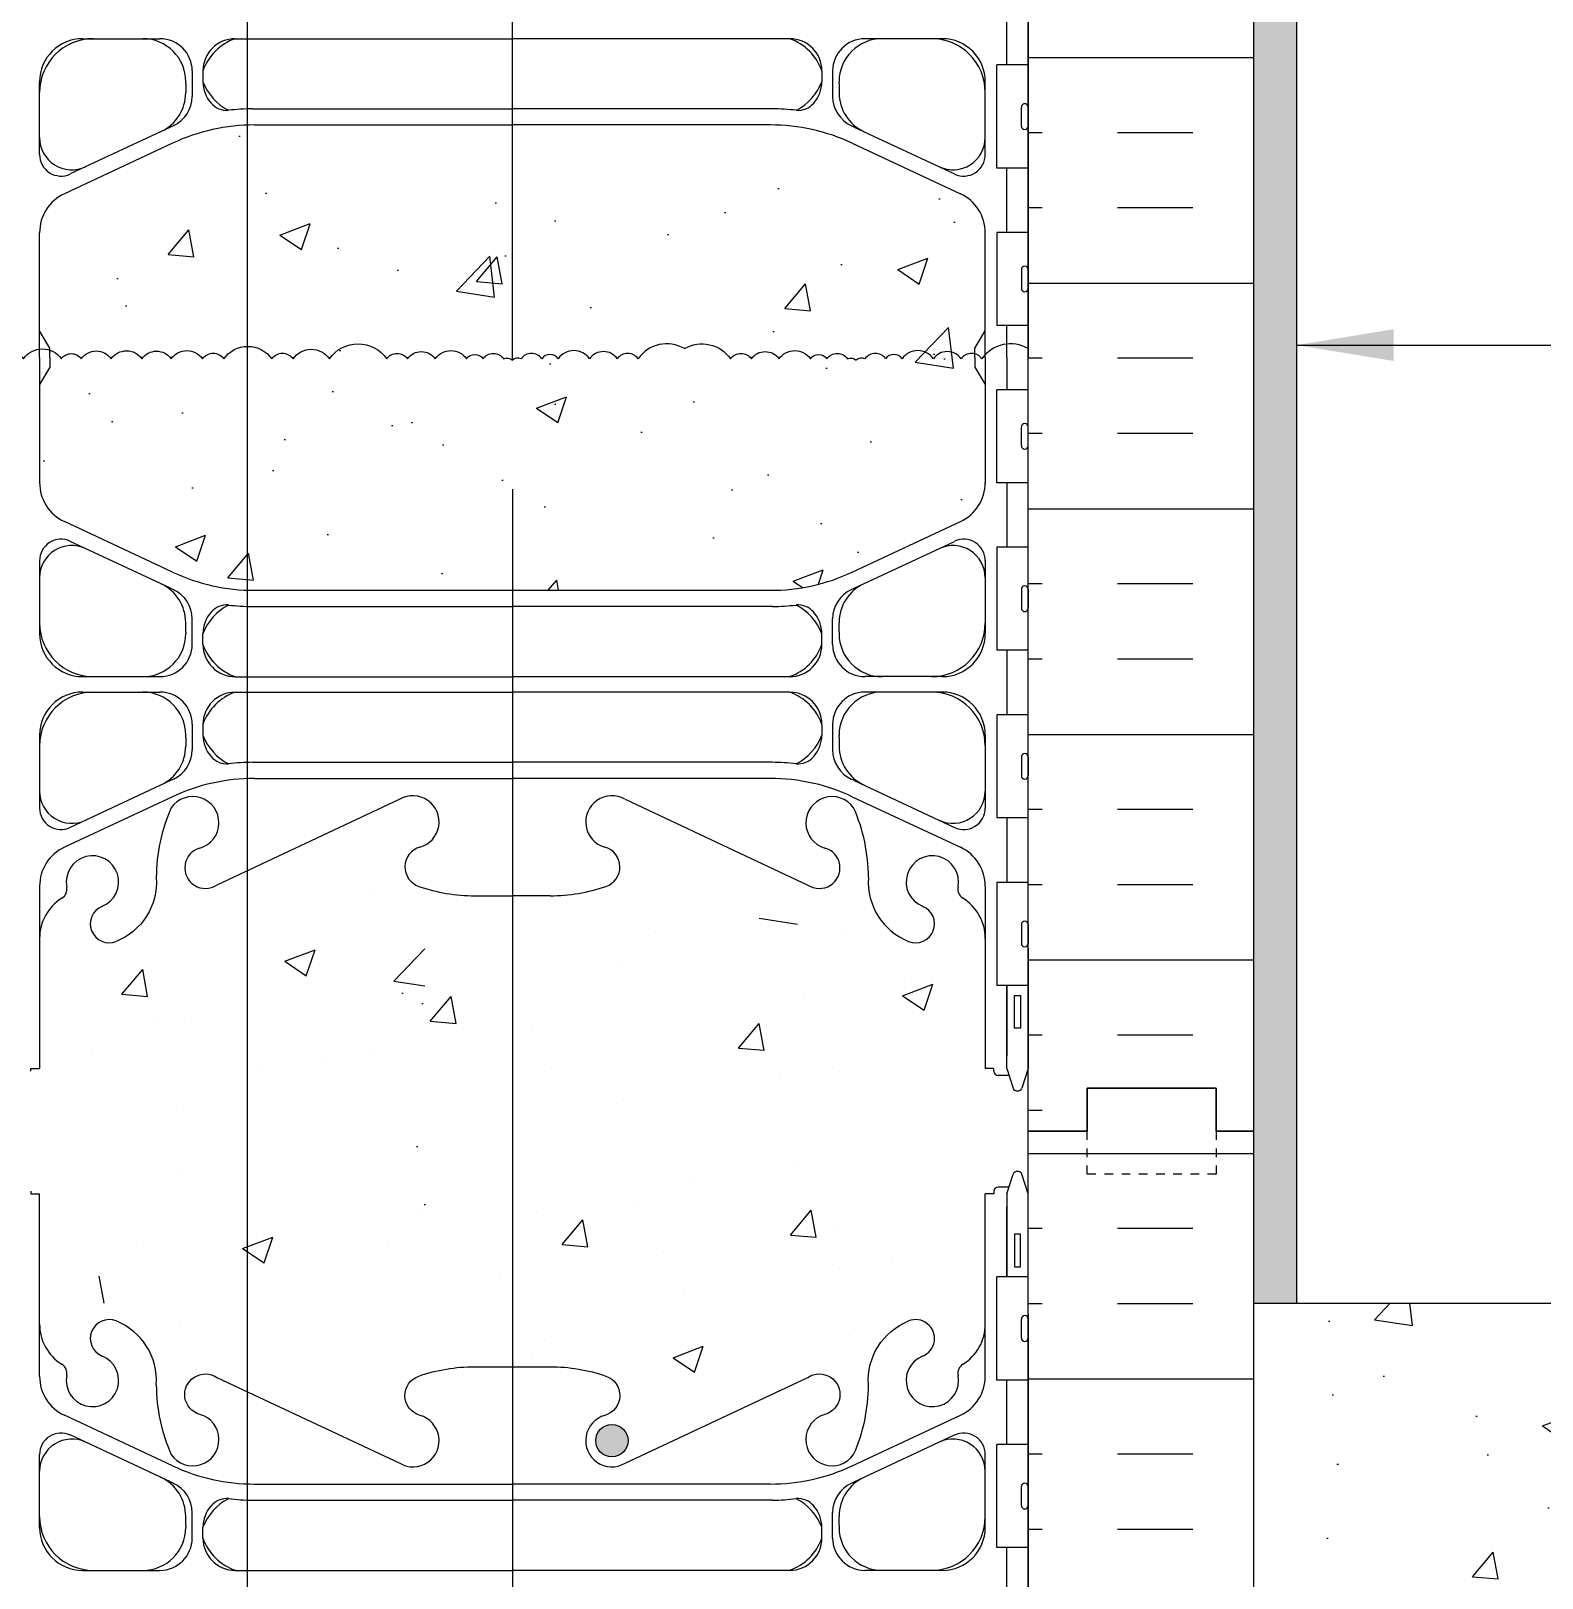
# Model space of a CAD drawing. Header units: inches. Extents: x 329.5 to 387.6, y 121.6 to 196.4.
# Drawn here: x 352.41 to 369.99, y 163.2 to 181.2 of the extents above; entities that cross this region are included whole.
import ezdxf

# ---------------------------------------------------------------- set-up
doc = ezdxf.new("R2010")
doc.units = ezdxf.units.IN
doc.header["$LTSCALE"] = 0.5
doc.header["$MEASUREMENT"] = 0
doc.linetypes.add('DASHED2', pattern=[0.375, 0.25, -0.125])
for name, color, linetype in [('HATCH', 12, 'Continuous'), ('line25', 2, 'Continuous'), ('LINE3', 3, 'Continuous'), ('LINE50', 5, 'Continuous'), ('LINE9', 9, 'Continuous'), ('TBK_LINE65', 3, 'Continuous'), ('TEXT', 4, 'Continuous'), ('Web_Edge', 9, 'Continuous')]:
    doc.layers.add(name, color=color, linetype=linetype)
doc.styles.add('DIM', font='romans.shx', dxfattribs={"width": 0.7})
doc.dimstyles.new('ext_12', dxfattribs={"dimscale": 12, "dimtxt": 0.09375, "dimasz": 0.09375, "dimexe": 0.09375, "dimexo": 0.0625, "dimgap": 0.0625, "dimtad": 1, "dimdec": 1, "dimzin": 3, "dimdsep": 46, "dimlunit": 4, "dimtxsty": 'DIM', "dimcen": 0.09, "dimdle": 0.09375, "dimclrt": 4, "dimadec": 0, "dimazin": 0, "dimtfac": 1, "dimtdec": 1, "dimtmove": 2, "dimatfit": 3, "dimfxl": 0, "dimfrac": 2, "dimtolj": 1, "dimtzin": 0, "dimarcsym": 0})

msp = doc.modelspace()

# ---------------------------------------------------------------- hatches: boundary and pattern name
at = {"layer": 'HATCH'}
h = msp.add_hatch(dxfattribs=at)
h.set_pattern_fill('AR-SAND', color=256, scale=0.25, style=0)
h.set_pattern_definition([(37.5, (231.833, 21.48066), (-0.01574834, 0.48170594), [0, -0.38, 0, -0.425, 0, -0.40625]), (7.5, (231.833, 21.48066), (0.4424442, 0.7055365), [0, -0.205, 0, -0.3425, 0, -0.13125]), (327.5, (231.5255, 21.48066), (0.7785355, 0.0014148), [0, -0.125, 0, -0.45, 0, -0.5875]), (317.5, (231.5255, 21.48066), (0.7515317, 0.2194189), [0, -0.0625, 0, -0.295, 0, -0.3375])])
h.paths.add_polyline_path([(367.136, 195.395), (366.636, 195.395), (366.636, 186.395), (366.636, 168.395), (366.636, 166.395), (367.136, 166.395)])
h = msp.add_hatch(dxfattribs=at)
h.set_pattern_fill('INSUL', color=256, scale=7, style=0)
h.set_pattern_definition([(180, (3290.1722, -228.6145), (0, 2.625), []), (180, (3290.1722, -227.7395), (0, 2.625), [0.875, -0.875]), (180, (3290.1722, -226.8645), (0, 2.625), [0.875, -0.875])])
h.paths.add_polyline_path([(366.636, 168.395), (366.198, 168.395), (366.198, 168.895), (364.698, 168.895), (364.698, 168.395), (364.011, 168.395), (364.011, 186.395), (364.698, 186.395), (364.698, 186.895), (366.198, 186.895), (366.198, 186.395), (366.636, 186.395)])
h = msp.add_hatch(dxfattribs=at)
h.set_pattern_fill('AR-CONC', color=256, scale=0.5, style=0)
h.set_pattern_definition([(50, (65.689, -18.2002), (3.5863, -0.31376), [0.375, -4.125]), (355, (65.689, -18.2002), (-0.693757, 3.76096), [0.3, -3.3]), (100.4514, (65.9877, -18.2263), (2.892547, 3.447198), [0.3187, -3.50571]), (46.1842, (65.689, -17.2), (5.336205, -0.827595), [0.5625, -6.1875]), (96.6356, (66.1335, -17.269), (4.67331, 4.87059), [0.47805, -5.258565]), (351.1842, (65.689, -17.2), (4.67331, 4.87059), [0.45, -4.95]), (21, (66.189, -17.4502), (2.984535, -2.013094), [0.375, -4.125]), (326, (66.189, -17.4502), (1.216577, 3.62575), [0.3, -3.3]), (71.4514, (66.4376, -17.618), (4.201113, 1.612652), [0.3187, -3.50571]), (37.5, (65.6889, -18.2002), (0.0607993, 1.6644693), [0, -3.26, 0, -3.35, 0, -3.3125]), (7.5, (65.6889, -18.2002), (1.315348, 1.972059), [0, -1.91, 0, -3.185, 0, -1.2625]), (327.5, (64.5739, -18.2002), (2.669112, -0.1127744), [0, -1.25, 0, -3.9, 0, -5.175]), (317.5, (64.0739, -18.2002), (2.915931, 0.500525), [0, -1.625, 0, -2.59, 0, -3.675])])
h.paths.add_polyline_path([(361.011, 174.688, 0.109869), (361.964, 174.9), (363.223, 175.489, 0.291097), (363.511, 175.942), (363.511, 177.083), (363.391, 177.283), (363.391, 177.395), (363.391, 177.507), (363.511, 177.707), (363.511, 178.848, 0.291097), (363.223, 179.301), (361.964, 179.89, 0.109869), (361.011, 180.102), (358.011, 180.102), (355.011, 180.102, 0.109869), (354.057, 179.89), (352.799, 179.301, 0.291097), (352.511, 178.848), (352.511, 177.707), (352.631, 177.507), (352.631, 177.395), (352.631, 177.283), (352.511, 177.083), (352.511, 175.942, 0.291097), (352.799, 175.489), (354.057, 174.9, 0.109869), (355.011, 174.688), (358.011, 174.688)])
h = msp.add_hatch(dxfattribs=at)
h.set_pattern_fill('AR-CONC', color=256, scale=0.5, style=0)
h.set_pattern_definition([(50, (98.339, 2.1695), (3.5863, -0.31376), [0.375, -4.125]), (355, (98.339, 2.1695), (-0.693757, 3.76096), [0.3, -3.3]), (100.4514, (98.638, 2.1433), (2.892547, 3.447198), [0.3187, -3.50571]), (46.1842, (98.339, 3.1695), (5.336205, -0.827595), [0.5625, -6.1875]), (96.6356, (98.7837, 3.1005), (4.67331, 4.87059), [0.47805, -5.258565]), (351.1842, (98.339, 3.1695), (4.67331, 4.87059), [0.45, -4.95]), (21, (98.839, 2.9195), (2.984535, -2.013094), [0.375, -4.125]), (326, (98.839, 2.9195), (1.216577, 3.62575), [0.3, -3.3]), (71.4514, (99.0877, 2.7517), (4.201113, 1.612652), [0.3187, -3.50571]), (37.5, (98.339, 2.1695), (0.0607993, 1.6644693), [0, -3.26, 0, -3.35, 0, -3.3125]), (7.5, (98.339, 2.1695), (1.315348, 1.972059), [0, -1.91, 0, -3.185, 0, -1.2625]), (327.5, (97.224, 2.1695), (2.669112, -0.1127744), [0, -1.25, 0, -3.9, 0, -5.175]), (317.5, (96.724, 2.1695), (2.91593, 0.500525), [0, -1.625, 0, -2.59, 0, -3.675])])
h.paths.add_polyline_path([(356.993, 171.025, -0.024118), (356.63, 171.043), (356.63, 166.747, -0.024118), (356.993, 166.764)])
h = msp.add_hatch(dxfattribs=at)
h.set_pattern_fill('INSUL', color=256, scale=7, style=0)
h.set_pattern_definition([(180, (3290.1722, -246.6145), (0, 2.625), []), (180, (3290.1722, -245.7395), (0, 2.625), [0.875, -0.875]), (180, (3290.1722, -244.8645), (0, 2.625), [0.875, -0.875])])
h.paths.add_polyline_path([(366.636, 150.395), (366.198, 150.395), (366.198, 150.895), (364.698, 150.895), (364.698, 150.395), (364.011, 150.395), (364.011, 168.395), (364.698, 168.395), (364.698, 168.895), (366.198, 168.895), (366.198, 168.395), (366.636, 168.395)])
h = msp.add_hatch(dxfattribs=at)
h.set_pattern_fill('AR-CONC', color=256, scale=0.5, style=0)
h.set_pattern_definition([(50, (211.8267, 21.5643), (3.5863, -0.31376), [0.375, -4.125]), (355, (211.8267, 21.5643), (-0.693757, 3.76096), [0.3, -3.3]), (100.4514, (212.1256, 21.5382), (2.892547, 3.4472), [0.3187, -3.50571]), (46.1842, (211.8267, 22.5643), (5.336205, -0.827595), [0.5625, -6.1875]), (96.6356, (212.2714, 22.4954), (4.67331, 4.87059), [0.47805, -5.25856]), (351.1842, (211.827, 22.5643), (4.67331, 4.87059), [0.45, -4.95]), (21, (212.3267, 22.3143), (2.984535, -2.013094), [0.375, -4.125]), (326, (212.3267, 22.3143), (1.216577, 3.62575), [0.3, -3.3]), (71.4514, (212.5754, 22.1466), (4.201113, 1.61265), [0.3187, -3.50571]), (37.5, (211.8267, 21.5643), (0.060799, 1.664469), [0, -3.26, 0, -3.35, 0, -3.3125]), (7.5, (211.8267, 21.5643), (1.315348, 1.972059), [0, -1.91, 0, -3.185, 0, -1.2625]), (327.5, (210.7117, 21.5643), (2.669112, -0.112774), [0, -1.25, 0, -3.9, 0, -5.175]), (317.5, (210.2117, 21.5643), (2.91593, 0.500525), [0, -1.625, 0, -2.59, 0, -3.675])])
h.paths.add_polyline_path([(386.564, 162.395), (386.564, 166.395), (366.636, 166.395), (366.636, 162.395)])
at = {"layer": 'LINE3'}
for points in [[(359.356, 164.795, 1), (358.981, 164.795, 1)], [(358.981, 164.795, 1), (359.356, 164.795, 1)]]:
    msp.add_hatch(color=256, dxfattribs=at).paths.add_polyline_path(points)

# ---------------------------------------------------------------- linework, layer by layer
at = {"layer": 'HATCH'}
for p, q in [((356.41, 171.149), (356.41, 171.149)), ((360.883, 170.874), (361.328, 170.805)), ((359.679, 170.704), (359.679, 170.704)), ((361.881, 170.759), (361.881, 170.759)), ((355.364, 170.372), (355.715, 170.506)), ((355.613, 170.204), (355.715, 170.506)), ((355.364, 170.372), (355.613, 170.204)), ((359.284, 170.384), (359.284, 170.384)), ((353.469, 169.99), (353.711, 170.277)), ((353.768, 169.964), (353.711, 170.277)), ((356.763, 170.204), (356.763, 170.204)), ((362.55, 169.971), (362.9, 170.106)), ((362.649, 170.171), (362.649, 170.171)), ((362.799, 169.803), (362.9, 170.106)), ((353.469, 169.99), (353.768, 169.964)), ((356.759, 170.064), (356.759, 170.064)), ((357.056, 169.676), (357.297, 169.964)), ((357.355, 169.65), (357.297, 169.964)), ((361.397, 170.006), (361.397, 170.006)), ((362.55, 169.971), (362.799, 169.804)), ((353.847, 169.703), (353.847, 169.703)), ((354.191, 169.712), (354.191, 169.712)), ((357.056, 169.676), (357.355, 169.65)), ((358.24, 169.591), (358.24, 169.591)), ((360.642, 169.363), (360.883, 169.65)), ((360.941, 169.336), (360.883, 169.65)), ((353.126, 169.357), (353.126, 169.357)), ((355.796, 169.244), (355.796, 169.244)), ((356.346, 169.341), (356.346, 169.341)), ((360.642, 169.363), (360.941, 169.337)), ((355.094, 169.177), (355.094, 169.177)), ((358.465, 169.131), (358.465, 169.131)), ((361.82, 169.095), (361.82, 169.095)), ((361.134, 169.018), (361.134, 169.018)), ((354.181, 168.685), (354.181, 168.685)), ((359.223, 168.72), (359.223, 168.72)), ((361.334, 168.029), (361.334, 168.029)), ((354.131, 167.878), (354.131, 167.878)), ((360.082, 167.864), (360.082, 167.864)), ((356.924, 167.448), (356.924, 167.448)), ((358.291, 167.465), (358.291, 167.465)), ((359.473, 167.551), (359.473, 167.551)), ((361.245, 167.187), (361.486, 167.475)), ((361.544, 167.161), (361.486, 167.475)), ((358.588, 167.077), (358.829, 167.365)), ((358.887, 167.051), (358.829, 167.364)), ((361.759, 167.26), (361.759, 167.26)), ((353.72, 167.065), (353.72, 167.065)), ((354.873, 167.03), (355.223, 167.164)), ((355.031, 167.199), (355.031, 167.199)), ((355.122, 166.862), (355.223, 167.164)), ((356.557, 167.05), (356.557, 167.05)), ((358.588, 167.077), (358.887, 167.051)), ((361.245, 167.187), (361.544, 167.161)), ((354.873, 167.03), (355.122, 166.862)), ((359.772, 166.991), (359.772, 166.991)), ((362.423, 166.919), (362.423, 166.919)), ((353.264, 166.395), (353.206, 166.708)), ((357.878, 166.742), (357.878, 166.742)), ((361.737, 166.843), (361.737, 166.843)), ((359.997, 166.532), (359.997, 166.532)), ((354.143, 166.153), (354.143, 166.153)), ((362.791, 166.172), (362.791, 166.172)), ((358.382, 165.973), (358.382, 165.973)), ((361.937, 166.024), (361.937, 166.024)), ((358.23, 165.801), (358.23, 165.801)), ((359.881, 165.759), (360.231, 165.894)), ((360.13, 165.592), (360.231, 165.894)), ((359.881, 165.759), (360.13, 165.592))]:
    msp.add_line(p, q, dxfattribs=at)
for points in [[(352.011, 177.382, -0.537374), (352.324, 177.382, -0.520567), (352.764, 177.382, -0.520567), (352.996, 177.382, -0.520567), (353.344, 177.382, -0.520567), (353.701, 177.382, -0.520567), (354.041, 177.382, -0.520567), (354.406, 177.382, -0.520567), (354.655, 177.382, -0.520567), (355.211, 177.382, -0.520567), (355.459, 177.382, -0.520567), (355.882, 177.382, -0.520567), (356.549, 177.382, -0.520567), (356.79, 177.382, -0.520567), (357.113, 177.382, -0.520567), (357.478, 177.382, -0.520567), (357.669, 177.382, -0.520567), (357.909, 177.382, -0.273733), (358.011, 177.365)], [(360.011, 177.5, 0.39033), (359.472, 177.382, 0.520567), (359.231, 177.382, 0.520567), (358.908, 177.382, 0.520567), (358.543, 177.382, 0.520567), (358.352, 177.382, 0.520567), (358.112, 177.382, 0.273733), (358.011, 177.365)], [(360.011, 177.5, -0.39033), (360.549, 177.382, -0.520567), (360.79, 177.382, -0.520567), (361.113, 177.382, -0.520567), (361.478, 177.382, -0.520567), (361.669, 177.382, -0.520567), (361.909, 177.382, -0.273733), (362.011, 177.365)], [(364.011, 177.5, 0.39033), (363.472, 177.382, 0.520567), (363.231, 177.382, 0.520567), (362.908, 177.382, 0.520567), (362.543, 177.382, 0.520567), (362.352, 177.382, 0.520567), (362.112, 177.382, 0.273733), (362.011, 177.365)]]:
    msp.add_lwpolyline(points, format="xyb", dxfattribs=at)
at = {"layer": 'line25'}
for p, q in [((364.011, 168.395), (364.011, 186.395)), ((364.011, 180.8), (363.646, 180.8)), ((363.646, 179.6), (363.646, 180.8)), ((363.931, 180.09), (363.931, 180.31)), ((363.971, 180.35), (363.971, 180.35)), ((364.011, 180.09), (364.011, 180.31)), ((364.011, 180.255), (364.011, 180.255)), ((363.971, 180.05), (363.971, 180.05)), ((364.011, 180.145), (364.011, 180.145)), ((364.011, 179.6), (363.646, 179.6)), ((364.011, 178.85), (363.646, 178.85)), ((363.646, 178.85), (363.646, 177.77)), ((363.931, 178.42), (363.931, 178.2)), ((363.971, 178.46), (363.971, 178.46)), ((364.011, 178.42), (364.011, 178.2)), ((364.011, 178.365), (364.011, 178.365)), ((364.011, 178.255), (364.011, 178.255)), ((363.971, 178.16), (363.971, 178.16)), ((364.011, 177.77), (363.646, 177.77)), ((364.011, 177.02), (363.646, 177.02)), ((363.646, 175.94), (363.646, 177.02)), ((363.931, 176.37), (363.931, 176.59)), ((363.971, 176.63), (363.971, 176.63)), ((364.011, 176.37), (364.011, 176.59)), ((364.011, 176.535), (364.011, 176.535)), ((364.011, 176.425), (364.011, 176.425)), ((363.971, 176.33), (363.971, 176.33)), ((364.011, 175.94), (363.646, 175.94)), ((364.011, 175.19), (363.646, 175.19)), ((363.646, 175.19), (363.646, 173.99)), ((363.931, 174.7), (363.931, 174.48)), ((363.971, 174.74), (363.971, 174.74)), ((364.011, 174.7), (364.011, 174.48)), ((364.011, 174.645), (364.011, 174.645)), ((363.971, 174.44), (363.971, 174.44)), ((364.011, 174.535), (364.011, 174.535)), ((364.011, 173.99), (363.646, 173.99)), ((364.011, 173.24), (363.646, 173.24)), ((363.646, 173.24), (363.646, 172.04)), ((363.931, 172.75), (363.931, 172.53)), ((364.011, 172.75), (364.011, 172.53)), ((364.011, 172.695), (364.011, 172.695)), ((363.971, 172.49), (363.971, 172.49)), ((364.011, 172.585), (364.011, 172.585)), ((364.011, 172.04), (363.646, 172.04)), ((364.011, 171.29), (363.646, 171.29)), ((363.646, 171.29), (363.646, 170.09)), ((363.971, 170.84), (363.971, 170.84)), ((363.931, 170.8), (363.931, 170.58)), ((364.011, 170.8), (364.011, 170.58)), ((364.011, 170.745), (364.011, 170.745)), ((363.971, 170.54), (363.971, 170.54)), ((364.011, 170.635), (364.011, 170.635)), ((364.011, 170.09), (363.646, 170.09)), ((364.011, 150.395), (364.011, 168.395)), ((364.011, 166.7), (363.646, 166.7)), ((363.646, 165.5), (363.646, 166.7)), ((363.931, 165.99), (363.931, 166.21)), ((363.971, 166.25), (363.971, 166.25)), ((364.011, 165.99), (364.011, 166.21)), ((364.011, 166.155), (364.011, 166.155)), ((364.011, 166.045), (364.011, 166.045)), ((363.971, 165.95), (363.971, 165.95)), ((364.011, 165.5), (363.646, 165.5)), ((364.011, 164.75), (363.646, 164.75)), ((363.646, 163.55), (363.646, 164.75)), ((363.931, 164.04), (363.931, 164.26)), ((363.971, 164.3), (363.971, 164.3)), ((364.011, 164.04), (364.011, 164.26)), ((364.011, 164.205), (364.011, 164.205)), ((363.971, 164), (363.971, 164)), ((364.011, 164.095), (364.011, 164.095)), ((364.011, 163.55), (363.646, 163.55))]:
    msp.add_line(p, q, dxfattribs=at)
for centre, start, end in [((363.971, 180.31), 90, 180), ((363.971, 180.31), 0, 90), ((363.971, 180.09), 180, 270), ((363.971, 180.09), 270, 0), ((363.971, 178.42), 90, 180), ((363.971, 178.42), 360, 90), ((363.971, 178.2), 180, 270), ((363.971, 178.2), 270, 0), ((363.971, 176.59), 90, 180), ((363.971, 176.59), 0, 90), ((363.971, 176.37), 180, 270), ((363.971, 176.37), 270, 0), ((363.971, 174.7), 90, 180), ((363.971, 174.7), 360, 90), ((363.971, 174.48), 180, 270), ((363.971, 174.48), 270, 0), ((363.971, 172.75), 90, 180), ((363.971, 172.75), 360, 90), ((363.971, 172.53), 180, 270), ((363.971, 172.53), 270, 0), ((363.971, 170.8), 90, 180), ((363.971, 170.8), 360, 90), ((363.971, 170.58), 180, 270), ((363.971, 170.58), 270, 0), ((363.971, 166.21), 90, 180), ((363.971, 166.21), 0, 90), ((363.971, 165.99), 180, 270), ((363.971, 165.99), 270, 0), ((363.971, 164.26), 90, 180), ((363.971, 164.26), 0, 90), ((363.971, 164.04), 180, 270), ((363.971, 164.04), 270, 0)]:
    msp.add_arc(centre, 0.04, start, end, dxfattribs=at)
at = {"layer": 'LINE3'}
msp.add_circle((359.168, 164.795), 0.188, dxfattribs=at)
msp.add_circle((359.168, 164.795), 0.188, dxfattribs=at)
at = {"layer": 'LINE50'}
for p, q in [((366.636, 168.395), (366.636, 186.395)), ((366.636, 150.395), (366.636, 168.395)), ((366.636, 166.395), (386.564, 166.395))]:
    msp.add_line(p, q, dxfattribs=at)
for points in [[(366.636, 168.395), (366.198, 168.395), (366.198, 168.895), (364.698, 168.895), (364.698, 168.395), (364.011, 168.395)], [(364.011, 168.395), (364.698, 168.395), (364.698, 168.895), (366.198, 168.895), (366.198, 168.395), (366.636, 168.395)]]:
    msp.add_lwpolyline(points, dxfattribs=at)
at = {"layer": 'LINE9'}
msp.add_line((367.136, 166.395), (367.136, 195.395), dxfattribs=at)
at = {"layer": 'LINE9', "linetype": 'DASHED2', "ltscale": 0.15}
msp.add_lwpolyline([(366.198, 168.395), (366.198, 168.395), (366.198, 167.895), (364.698, 167.895), (364.698, 168.395), (364.698, 168.395)], dxfattribs=at)
msp.add_lwpolyline([(366.198, 168.395), (366.198, 168.395), (366.198, 167.895), (364.698, 167.895), (364.698, 168.395), (364.698, 168.395)], dxfattribs=at)
at = {"layer": 'TBK_LINE65'}
for p, q in [((354.928, 155.866), (354.928, 195.395)), ((358.011, 177.365), (358.011, 194.52)), ((358.011, 175.865), (358.011, 144.507))]:
    msp.add_line(p, q, dxfattribs=at)
at = {"layer": 'Web_Edge'}
for p, q in [((353.011, 181.106), (353.911, 181.106)), ((354.786, 181.106), (358.011, 181.106)), ((361.236, 181.106), (358.011, 181.106)), ((363.011, 181.106), (362.111, 181.106)), ((354.286, 180.731), (354.286, 180.434)), ((354.411, 180.731), (354.411, 180.618)), ((354.411, 180.731), (354.411, 180.606)), ((361.611, 180.731), (361.611, 180.606)), ((361.611, 180.731), (361.611, 180.618)), ((361.736, 180.731), (361.736, 180.434)), ((352.511, 179.758), (352.511, 180.606)), ((354.211, 180.583), (354.211, 180.606)), ((354.211, 180.583), (354.211, 180.479)), ((361.811, 180.583), (361.811, 180.606)), ((361.811, 180.583), (361.811, 180.479)), ((363.511, 179.758), (363.511, 180.606)), ((354.987, 180.29), (358.011, 180.29)), ((361.034, 180.29), (358.011, 180.29)), ((354.034, 180.078), (352.867, 179.532)), ((355.011, 180.102), (358.011, 180.102)), ((361.011, 180.102), (358.011, 180.102)), ((361.987, 180.078), (363.155, 179.532)), ((354.057, 179.89), (352.799, 179.301)), ((361.964, 179.89), (363.223, 179.301)), ((352.511, 177.395), (352.511, 178.848)), ((363.511, 177.395), (363.511, 178.848)), ((352.631, 177.507), (352.511, 177.707)), ((352.631, 177.507), (352.511, 177.707)), ((363.391, 177.507), (363.511, 177.707)), ((363.391, 177.507), (363.511, 177.707)), ((352.631, 177.395), (352.631, 177.507)), ((352.631, 177.395), (352.631, 177.507)), ((363.391, 177.395), (363.391, 177.507)), ((363.391, 177.395), (363.391, 177.507)), ((352.511, 177.395), (352.511, 175.942)), ((352.631, 177.395), (352.631, 177.283)), ((352.631, 177.395), (352.631, 177.283)), ((363.391, 177.395), (363.391, 177.283)), ((363.391, 177.395), (363.391, 177.283)), ((363.511, 177.395), (363.511, 175.942)), ((352.631, 177.283), (352.511, 177.083)), ((352.631, 177.283), (352.511, 177.083)), ((363.391, 177.283), (363.511, 177.083)), ((363.391, 177.283), (363.511, 177.083)), ((354.057, 174.9), (352.799, 175.489)), ((361.964, 174.9), (363.223, 175.489)), ((354.034, 174.712), (352.867, 175.258)), ((361.987, 174.712), (363.155, 175.258)), ((352.511, 175.032), (352.511, 174.184)), ((363.511, 175.032), (363.511, 174.184)), ((354.987, 174.5), (358.011, 174.5)), ((361.035, 174.5), (358.011, 174.5)), ((354.211, 174.207), (354.211, 174.311)), ((354.286, 174.059), (354.286, 174.356)), ((361.736, 174.059), (361.736, 174.356)), ((361.811, 174.207), (361.811, 174.311)), ((354.211, 174.207), (354.211, 174.184)), ((354.411, 174.058), (354.411, 174.184)), ((361.611, 174.058), (361.611, 174.184)), ((361.811, 174.207), (361.811, 174.184)), ((353.011, 173.684), (353.911, 173.684)), ((354.786, 173.683), (358.011, 173.683)), ((361.236, 173.683), (358.011, 173.683)), ((363.011, 173.684), (362.111, 173.684)), ((353.011, 173.504), (353.911, 173.504)), ((354.786, 173.503), (358.011, 173.503)), ((361.236, 173.503), (358.011, 173.503)), ((363.011, 173.504), (362.111, 173.504)), ((352.511, 173.004), (352.511, 172.155)), ((354.211, 172.98), (354.211, 173.004)), ((354.211, 172.98), (354.211, 172.876)), ((354.286, 173.129), (354.286, 172.832)), ((354.411, 173.128), (354.411, 173.003)), ((354.411, 173.128), (354.411, 173.015)), ((361.611, 173.128), (361.611, 173.015)), ((361.611, 173.128), (361.611, 173.003)), ((361.736, 173.129), (361.736, 172.832)), ((361.811, 172.98), (361.811, 173.004)), ((361.811, 172.98), (361.811, 172.876)), ((363.511, 173.004), (363.511, 172.155)), ((354.987, 172.687), (358.011, 172.687)), ((361.034, 172.687), (358.011, 172.687)), ((354.033, 172.475), (352.867, 171.929)), ((355.011, 172.499), (358.011, 172.499)), ((361.011, 172.499), (358.011, 172.499)), ((361.988, 172.475), (363.155, 171.929)), ((354.057, 172.287), (352.799, 171.699)), ((361.964, 172.287), (363.223, 171.699)), ((356.7, 172.259), (354.573, 171.259)), ((359.321, 172.259), (361.448, 171.259)), ((352.511, 171.246), (352.511, 169.124)), ((363.511, 171.246), (363.511, 169.124)), ((357.571, 171.135), (358.011, 171.135)), ((358.45, 171.135), (358.011, 171.135)), ((363.761, 169.124), (363.761, 170.09)), ((352.411, 169.124), (352.511, 169.124)), ((352.411, 169.094), (352.411, 169.124)), ((352.411, 169.094), (352.411, 169.094)), ((363.611, 169.124), (363.511, 169.124)), ((363.611, 169.094), (363.611, 169.124)), ((363.611, 169.094), (363.611, 169.094)), ((363.787, 169.044), (363.661, 169.044)), ((363.761, 169.124), (363.836, 168.894)), ((364.011, 169.124), (363.936, 168.894)), ((363.761, 167.666), (363.836, 167.896)), ((364.011, 167.666), (363.936, 167.896)), ((352.411, 167.696), (352.411, 167.666)), ((352.411, 167.696), (352.411, 167.696)), ((352.411, 167.666), (352.511, 167.666)), ((352.511, 165.544), (352.511, 167.666)), ((363.511, 165.544), (363.511, 167.666)), ((363.611, 167.666), (363.511, 167.666)), ((363.611, 167.696), (363.611, 167.696)), ((363.611, 167.696), (363.611, 167.666)), ((363.787, 167.746), (363.661, 167.746)), ((363.761, 167.666), (363.761, 166.7)), ((354.057, 164.503), (352.799, 165.091)), ((361.964, 164.503), (363.223, 165.091)), ((354.033, 164.315), (352.867, 164.861)), ((361.988, 164.315), (363.155, 164.861)), ((352.511, 163.786), (352.511, 164.634)), ((363.511, 163.786), (363.511, 164.634)), ((355.011, 164.29), (358.011, 164.29)), ((361.011, 164.29), (358.011, 164.29)), ((354.987, 164.103), (358.011, 164.103)), ((361.035, 164.103), (358.011, 164.103)), ((354.211, 163.81), (354.211, 163.914)), ((354.211, 163.81), (354.211, 163.786)), ((354.286, 163.661), (354.286, 163.958)), ((361.736, 163.661), (361.736, 163.958)), ((361.811, 163.81), (361.811, 163.914)), ((361.811, 163.81), (361.811, 163.786)), ((354.411, 163.661), (354.411, 163.787)), ((361.611, 163.661), (361.611, 163.787)), ((353.011, 163.286), (353.911, 163.286)), ((354.786, 163.286), (358.011, 163.286)), ((361.236, 163.286), (358.011, 163.286)), ((363.011, 163.286), (362.111, 163.286))]:
    msp.add_line(p, q, dxfattribs=at)
for points in [[(364.011, 184.266), (364.011, 177.395)], [(363.761, 180.8), (363.761, 181.55)], [(363.761, 178.85), (363.761, 179.6)], [(363.761, 177.395), (363.761, 177.77)], [(363.761, 177.395), (363.761, 177.02)], [(364.011, 170.524), (364.011, 177.395)], [(363.761, 175.94), (363.761, 175.19)], [(355.011, 174.688), (358.011, 174.688), (361.011, 174.688)], [(363.761, 173.99), (363.761, 173.24)], [(363.761, 172.04), (363.761, 171.29)], [(364.011, 170.524), (364.011, 169.124)], [(363.761, 170.09), (363.761, 169.274)], [(364.011, 166.266), (364.011, 167.666)], [(363.761, 166.7), (363.761, 167.516)], [(364.011, 166.266), (364.011, 159.395)], [(363.761, 164.75), (363.761, 165.5)], [(363.761, 162.8), (363.761, 163.55)]]:
    msp.add_lwpolyline(points, dxfattribs=at)
for points in [[(353.869, 171.345, -0.325312), (353.402, 170.603)], [(362.152, 171.345, 0.325312), (362.619, 170.603)], [(353.869, 165.445, 0.325312), (353.402, 166.187)], [(362.152, 165.445, -0.325312), (362.619, 166.187)], [(353.869, 165.445, 0.10488), (354.041, 164.633, 1.422913), (354.375, 165.1, -1.171105), (354.573, 165.531), (356.7, 164.531, 1.133028), (356.936, 165.089, -0.735593), (356.923, 165.547, -0.082755), (357.571, 165.655), (358.011, 165.655), (358.45, 165.655, -0.082755), (359.098, 165.547, -0.735593), (359.086, 165.089, 1.133028), (359.321, 164.531), (361.448, 165.531, -1.171105), (361.646, 165.1, 1.422913), (361.98, 164.633, 0.10488), (362.152, 165.445)]]:
    msp.add_lwpolyline(points, format="xyb", dxfattribs=at)
for points in [[(363.851, 169.974), (363.921, 169.974), (363.921, 169.594), (363.851, 169.594)], [(363.851, 166.816), (363.921, 166.816), (363.921, 167.196), (363.851, 167.196)]]:
    msp.add_lwpolyline(points, close=True, dxfattribs=at)
for centre, radius, start, end in [((353.136, 180.481), 0.625, 90, 180), ((353.011, 180.606), 0.5, 90, 180), ((353.711, 180.606), 0.5, 0, 90), ((353.911, 180.731), 0.375, 360, 90), ((354.992, 180.525), 0.617, 109.6458, 160.4318), ((354.786, 180.731), 0.375, 90, 180), ((361.236, 180.731), 0.375, 360, 90), ((361.029, 180.525), 0.617, 19.5682, 70.3542), ((362.111, 180.731), 0.375, 90, 180), ((362.311, 180.606), 0.5, 90, 180), ((362.886, 180.481), 0.625, 360, 90), ((363.011, 180.606), 0.5, 0, 90), ((354.994, 180.828), 0.624, 200.9119, 242.8949), ((354.787, 180.606), 0.376, 180.0491, 221.6135), ((361.027, 180.828), 0.624, 297.1051, 339.0881), ((361.234, 180.606), 0.376, 318.3865, 359.9509), ((353.711, 180.479), 0.5, 295.0796, 360), ((353.909, 180.435), 0.376, 295.187, 359.9509), ((362.112, 180.435), 0.376, 180.0491, 244.813), ((362.311, 180.479), 0.5, 180, 244.9204), ((354.692, 180.522), 0.25, 221.6135, 273.8988), ((354.987, 178.04), 2.25, 90, 97.097), ((361.034, 178.04), 2.25, 82.903, 90), ((361.329, 180.522), 0.25, 266.1012, 318.3865), ((354.987, 178.04), 2.25, 114.0752, 115.0796), ((355.011, 177.852), 2.25, 90, 115.0796), ((361.011, 177.852), 2.25, 64.9204, 90), ((361.034, 178.04), 2.25, 64.9204, 65.9248), ((352.886, 179.955), 0.375, 180, 295.0796), ((363.136, 179.955), 0.375, 244.9204, 360), ((352.761, 179.758), 0.25, 180, 295.0796), ((363.261, 179.758), 0.25, 244.9204, 0), ((353.011, 178.848), 0.5, 115.0796, 180), ((363.011, 178.848), 0.5, 0, 64.9204), ((353.011, 175.942), 0.5, 180, 244.9204), ((363.011, 175.942), 0.5, 295.0796, 360), ((352.761, 175.032), 0.25, 64.9204, 180), ((352.886, 174.835), 0.375, 64.9204, 180), ((363.136, 174.835), 0.375, 0, 115.0796), ((363.261, 175.032), 0.25, 360, 115.0796), ((355.011, 176.938), 2.25, 244.9204, 270), ((361.011, 176.938), 2.25, 270, 295.0796), ((353.711, 174.311), 0.5, 0, 64.9204), ((354.987, 176.75), 2.25, 244.9204, 245.9248), ((353.909, 174.355), 0.376, 0.0491, 64.813), ((362.112, 174.355), 0.376, 115.187, 179.9509), ((362.311, 174.311), 0.5, 115.0796, 180), ((361.034, 176.75), 2.25, 294.0752, 295.0796), ((354.994, 173.961), 0.624, 117.0966, 159.0881), ((354.787, 174.184), 0.376, 138.3704, 179.9486), ((354.692, 174.268), 0.25, 86.1209, 138.3704), ((354.987, 176.75), 2.25, 262.9228, 270), ((361.035, 176.75), 2.25, 270, 277.0772), ((361.329, 174.268), 0.25, 41.6296, 93.8791), ((361.027, 173.961), 0.624, 20.9119, 62.9034), ((361.234, 174.184), 0.376, 0.0514, 41.6296), ((353.136, 174.309), 0.625, 180, 270), ((362.886, 174.309), 0.625, 270, 0), ((353.011, 174.184), 0.5, 180, 270), ((353.711, 174.184), 0.5, 270, 0), ((362.311, 174.184), 0.5, 180, 270), ((363.011, 174.184), 0.5, 270, 360), ((353.911, 174.059), 0.375, 270, 0), ((354.786, 174.058), 0.375, 180, 270), ((354.992, 174.265), 0.617, 199.5682, 250.4318), ((361.029, 174.265), 0.617, 289.5682, 340.4318), ((361.236, 174.058), 0.375, 270, 0), ((362.111, 174.059), 0.375, 180, 270), ((353.011, 173.004), 0.5, 90, 180), ((353.136, 172.879), 0.625, 90, 180), ((353.711, 173.004), 0.5, 0, 90), ((353.911, 173.129), 0.375, 360, 90), ((354.786, 173.128), 0.375, 90, 180), ((354.992, 172.922), 0.617, 109.6458, 160.4318), ((361.029, 172.922), 0.617, 19.5682, 70.3542), ((361.236, 173.128), 0.375, 360, 90), ((362.111, 173.129), 0.375, 90, 180), ((362.311, 173.004), 0.5, 90, 180), ((362.886, 172.879), 0.625, 360, 90), ((363.011, 173.004), 0.5, 360, 90), ((354.787, 173.003), 0.376, 180.0491, 221.6135), ((354.994, 173.225), 0.624, 200.9119, 242.8949), ((361.027, 173.225), 0.624, 297.1051, 339.0881), ((361.234, 173.003), 0.376, 318.3865, 359.9509), ((353.711, 172.876), 0.5, 295.0796, 360), ((353.909, 172.832), 0.376, 295.1919, 359.9486), ((362.112, 172.832), 0.376, 180.0514, 244.8081), ((362.311, 172.876), 0.5, 180, 244.9204), ((354.692, 172.919), 0.25, 221.6135, 273.8988), ((354.987, 170.437), 2.25, 90, 97.097), ((361.034, 170.437), 2.25, 82.903, 90), ((361.329, 172.919), 0.25, 266.1012, 318.3865), ((354.987, 170.437), 2.25, 114.0524, 115.0796), ((355.011, 170.249), 2.25, 90, 115.0796), ((361.011, 170.249), 2.25, 64.9204, 90), ((361.035, 170.437), 2.25, 64.9204, 65.9476), ((352.886, 172.352), 0.375, 180, 295.0796), ((354.292, 171.983), 0.305, 285.7253, 145.3297), ((356.853, 171.994), 0.305, 285.7253, 120), ((359.168, 171.994), 0.305, 60, 254.2747), ((361.729, 171.983), 0.305, 34.6703, 254.2747), ((363.136, 172.352), 0.375, 244.9204, 360), ((352.761, 172.155), 0.25, 180, 295.0796), ((355.869, 171.345), 2, 156.0362, 179.9854), ((360.152, 171.345), 2, 0.0146, 23.9638), ((363.261, 172.155), 0.25, 244.9204, 360), ((353.011, 171.246), 0.5, 115.0796, 180), ((353.126, 171.295), 0.305, 291.8037, 191.0944), ((354.44, 171.459), 0.24, 105.7253, 303.75), ((357.001, 171.47), 0.24, 105.7253, 251.077), ((359.021, 171.47), 0.24, 288.923, 74.2747), ((361.581, 171.459), 0.24, 236.25, 74.2747), ((362.896, 171.295), 0.305, 348.9056, 248.1963), ((363.011, 171.246), 0.5, 360, 64.9204), ((352.704, 171.212), 0.125, 301.9268, 11.0944), ((357.571, 173.135), 2, 251.077, 270), ((358.45, 173.135), 2, 270, 288.923), ((363.318, 171.212), 0.125, 168.9056, 238.0732), ((353.061, 170.639), 0.55, 121.9268, 180), ((353.321, 170.807), 0.22, 111.8037, 291.8037), ((362.701, 170.807), 0.22, 248.1963, 68.1963), ((362.961, 170.639), 0.55, 360, 58.0732), ((363.661, 169.094), 0.05, 180, 270), ((363.886, 168.92), 0.0567, 208.0725, 331.9275), ((363.886, 167.87), 0.0567, 28.0725, 151.9275), ((363.661, 167.696), 0.05, 90, 180), ((353.061, 166.151), 0.55, 180, 238.0732), ((353.321, 165.983), 0.22, 68.1963, 248.1963), ((362.701, 165.983), 0.22, 291.8037, 111.8037), ((362.961, 166.151), 0.55, 301.9268, 0), ((352.704, 165.578), 0.125, 348.9056, 58.0732), ((353.126, 165.495), 0.305, 168.9056, 68.1963), ((362.896, 165.495), 0.305, 111.8037, 11.0944), ((363.318, 165.578), 0.125, 121.9268, 191.0944), ((353.011, 165.544), 0.5, 180, 244.9204), ((363.011, 165.544), 0.5, 295.0796, 0), ((352.761, 164.634), 0.25, 64.9204, 180), ((363.261, 164.634), 0.25, 0, 115.0796), ((352.886, 164.438), 0.375, 64.9204, 180), ((363.136, 164.438), 0.375, 0, 115.0796), ((353.711, 163.914), 0.5, 0, 64.9204), ((355.011, 166.54), 2.25, 244.9204, 270), ((361.011, 166.54), 2.25, 270, 295.0796), ((362.311, 163.914), 0.5, 115.0796, 180), ((354.987, 166.353), 2.25, 244.9204, 245.9476), ((353.909, 163.958), 0.376, 0.0514, 64.8081), ((362.112, 163.958), 0.376, 115.1919, 179.9486), ((361.035, 166.353), 2.25, 294.0524, 295.0796), ((354.994, 163.564), 0.624, 117.0966, 159.0881), ((354.787, 163.787), 0.376, 138.3704, 179.9486), ((354.692, 163.871), 0.25, 86.1209, 138.3704), ((354.987, 166.353), 2.25, 262.9228, 270), ((361.035, 166.353), 2.25, 270, 277.0772), ((361.329, 163.871), 0.25, 41.6296, 93.8791), ((361.027, 163.564), 0.624, 20.9119, 62.9034), ((361.234, 163.787), 0.376, 0.0514, 41.6296), ((353.136, 163.911), 0.625, 180, 270), ((362.886, 163.911), 0.625, 270, 0), ((353.011, 163.786), 0.5, 180, 270), ((353.711, 163.786), 0.5, 270, 0), ((353.911, 163.661), 0.375, 270, 0), ((354.992, 163.868), 0.617, 199.5682, 250.4318), ((354.786, 163.661), 0.375, 180, 270), ((361.236, 163.661), 0.375, 270, 0), ((361.029, 163.868), 0.617, 289.5682, 340.4318), ((362.111, 163.661), 0.375, 180, 270), ((362.311, 163.786), 0.5, 180, 270), ((363.011, 163.786), 0.5, 270, 0)]:
    msp.add_arc(centre, radius, start, end, dxfattribs=at)

# ---------------------------------------------------------------- leaders
at = {"layer": 'TEXT'}
msp.add_leader([(367.136, 177.541), (372.142, 177.541)], dimstyle='ext_12', dxfattribs=at)

doc.saveas('drawing.dxf')
